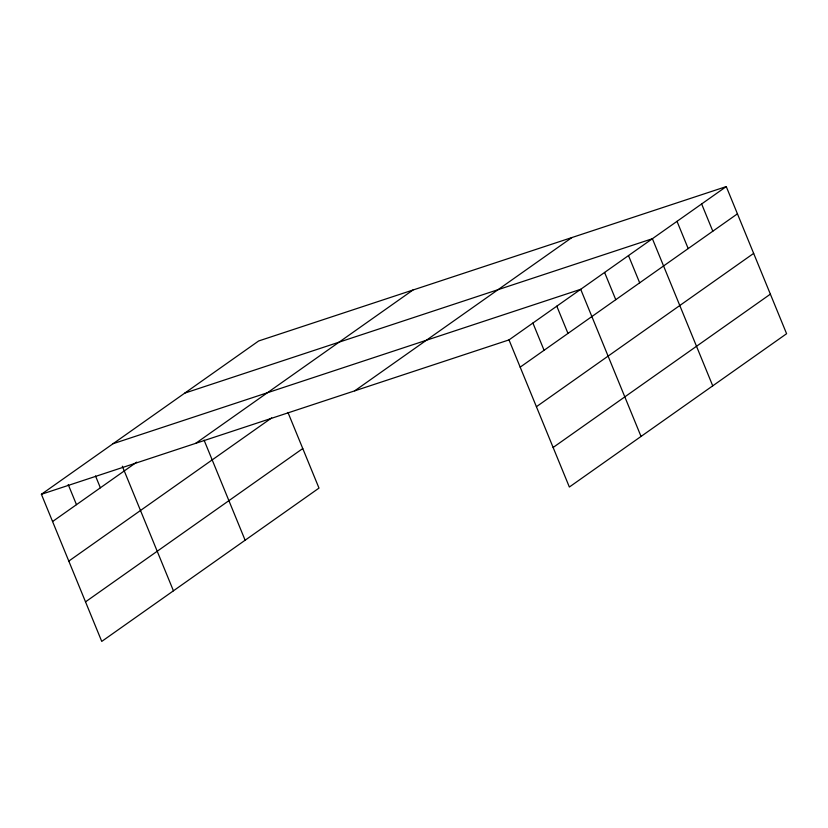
<?xml version="1.0" encoding="UTF-8"?>
<svg xmlns="http://www.w3.org/2000/svg" width="828" height="828" viewBox="0 0 828 828"><rect width="100%" height="100%" fill="white"/><g stroke="black" fill="none" stroke-linecap="round" stroke-linejoin="round"><path stroke-width="1.24" d="M287.958 412.437L318.997 488.096L101.74 641.41L41.4 494.285L258.647 340.97L726.26 186.59L786.6 333.715L569.353 487.03L509.003 339.904L726.26 186.59M52.578 521.536L136.734 462.138M195.708 443.342L412.965 290.028M68.796 561.094L271.688 417.912M354.694 390.847L571.951 237.532M85.512 601.852L302.769 448.538M520.181 367.146L737.437 213.831M536.409 406.714L753.656 253.389M553.125 447.472L770.371 294.157M184.789 393.103L652.392 238.712L712.732 385.838M113.094 443.694L580.697 289.303L641.038 436.439M41.4 494.285L509.003 339.904M701.637 203.957L712.815 231.209M677.014 221.335L688.192 248.586M628.493 255.583L639.671 282.824M604.595 272.443L615.773 299.695M556.799 306.174L567.977 333.415M532.901 323.034L544.079 350.285M204.071 440.123L245.129 540.229M122.327 466.205L173.435 590.819M95.51 475.955L100.374 487.806M68.217 484.525L76.476 504.666"/></g></svg>
